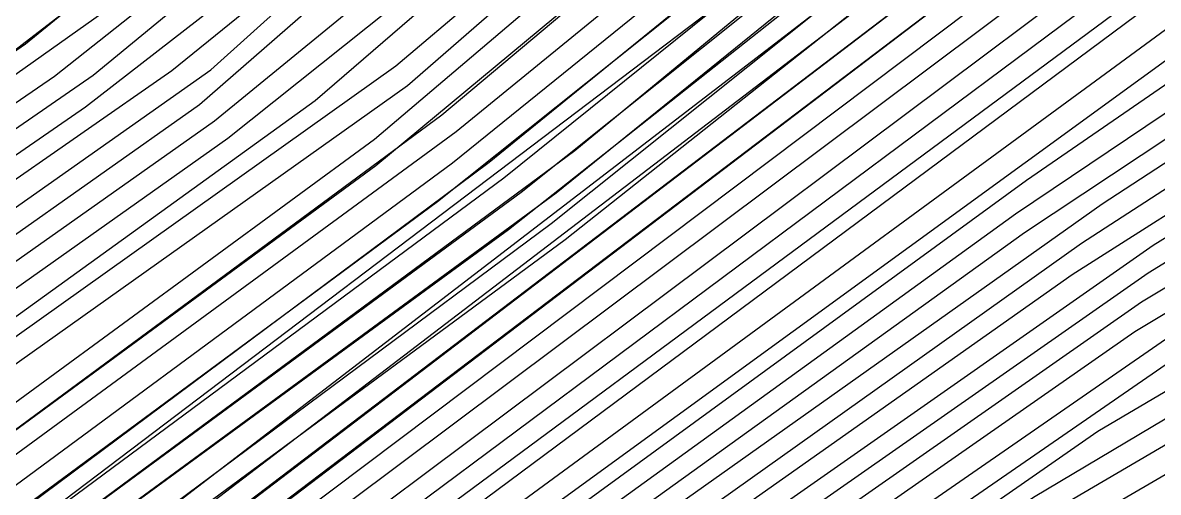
# Model space of a CAD drawing. Extents: x 104.513 to 104.5295, y 28.4567 to 28.4663.
# Drawn here: x 104.51773 to 104.518539, y 28.461952 to 28.462286 of the extents above; entities that cross this region are included whole.
import ezdxf

# ---------------------------------------------------------------- set-up
doc = ezdxf.new("R2010")
doc.units = 0
doc.header["$MEASUREMENT"] = 0
for name, color, linetype in [('Contour_Line_Intermediate', 7, 'Continuous'), ('Contour_Line_Major', 7, 'Continuous'), ('Contour_Line_Minor', 7, 'Continuous'), ('Iso-height_Area', 7, 'Continuous')]:
    doc.layers.add(name, color=color, linetype=linetype)

msp = doc.modelspace()

# ---------------------------------------------------------------- linework, layer by layer
at = {"layer": 'Contour_Line_Intermediate', "color": 0}
for points in [[(104.51603953, 28.46122758, 375), (104.51618443, 28.46133747, 375), (104.51625776, 28.46142673, 375), (104.51639133, 28.46168253, 375), (104.51646627, 28.4617782, 375), (104.51653954, 28.46180134, 375), (104.51661024, 28.46178265, 375), (104.51679134, 28.46158973, 375), (104.51689928, 28.46152735, 375), (104.51702733, 28.46153053, 375), (104.51719658, 28.46159044, 375), (104.51761717, 28.46180359, 375), (104.51811019, 28.462165, 375), (104.51845875, 28.46244693, 375), (104.5185353, 28.46253815, 375), (104.51863038, 28.46268394, 375), (104.51870029, 28.46275593, 375), (104.51898123, 28.46279167, 375), (104.51910882, 28.46282923, 375), (104.51918933, 28.46287952, 375), (104.51936007, 28.46302217, 375)], [(104.51607756, 28.46144025, 385), (104.51614873, 28.46151855, 385), (104.51620398, 28.46160587, 385), (104.51633056, 28.46192705, 385), (104.51640144, 28.46201384, 385), (104.51645216, 28.46203979, 385), (104.51658243, 28.46205084, 385), (104.51667464, 28.46201384, 385), (104.51673663, 28.461958, 385), (104.51686879, 28.46179378, 385), (104.51696378, 28.46173372, 385), (104.51704214, 28.46172877, 385), (104.5171281, 28.46174525, 385), (104.517403, 28.46185989, 385), (104.51753995, 28.46194351, 385), (104.51793865, 28.46223092, 385), (104.51824998, 28.46249955, 385), (104.51832416, 28.46259127, 385), (104.51836283, 28.46267077, 385), (104.51834878, 28.46284852, 385), (104.51835571, 28.46292467, 385), (104.51840426, 28.46300166, 385)], [(104.51612798, 28.4611003, 365), (104.51629665, 28.46122097, 365), (104.51646992, 28.46137891, 365), (104.51651851, 28.46140773, 365), (104.5165924, 28.46140893, 365), (104.51676489, 28.46133201, 365), (104.51687858, 28.46132084, 365), (104.51699892, 28.46134714, 365), (104.51728763, 28.46147645, 365), (104.51777891, 28.46173889, 365), (104.518813, 28.46250678, 365), (104.51894326, 28.46257743, 365), (104.5191907, 28.46267544, 365), (104.51951908, 28.46286888, 365), (104.51965192, 28.46291609, 365), (104.51994295, 28.46298499, 365)], [(104.51611699, 28.46176447, 395), (104.51619513, 28.46201043, 395), (104.51625603, 28.46208847, 395), (104.51637686, 28.46216873, 395), (104.51653952, 28.4622119, 395), (104.51662336, 28.46221322, 395), (104.51669613, 28.462198, 395), (104.5167935, 28.46214087, 395), (104.51696722, 28.46198432, 395), (104.51706758, 28.46194688, 395), (104.51720008, 28.46195925, 395), (104.5173309, 28.46201027, 395), (104.51748841, 28.46210259, 395), (104.51773219, 28.46227123, 395), (104.51786758, 28.46238166, 395), (104.51799025, 28.4625079, 395), (104.51811133, 28.46267217, 395), (104.51819651, 28.46296639, 395)], [(104.51298237, 28.45888657, 355), (104.51306571, 28.45891584, 355), (104.51315815, 28.45897673, 355), (104.51361314, 28.45935537, 355), (104.51387308, 28.45966446, 355), (104.51403743, 28.45993696, 355), (104.51414021, 28.46003515, 355), (104.51421881, 28.46005562, 355), (104.51430145, 28.46005194, 355), (104.51456239, 28.46000068, 355), (104.51471984, 28.46002962, 355), (104.51496735, 28.46018226, 355), (104.51529464, 28.46041304, 355), (104.5162114, 28.46094096, 355), (104.51645339, 28.46104797, 355), (104.5169577, 28.46116799, 355), (104.51749607, 28.46142697, 355), (104.51779866, 28.46159589, 355), (104.51853202, 28.46210818, 355), (104.5190234, 28.46241031, 355), (104.5197287, 28.46275324, 355), (104.51994625, 28.4628222, 355), (104.520178, 28.46286022, 355)]]:
    msp.add_polyline3d(points, dxfattribs=at)
at = {"layer": 'Contour_Line_Major', "color": 0}
for points in [[(104.51612963, 28.46138705, 380), (104.51622969, 28.46151435, 380), (104.51637945, 28.46184463, 380), (104.51645885, 28.46192977, 380), (104.51653241, 28.46194676, 380), (104.51662277, 28.46192553, 380), (104.5167085, 28.4618459, 380), (104.51683859, 28.46168451, 380), (104.51691294, 28.46163511, 380), (104.51703337, 28.46162566, 380), (104.5172041, 28.46167886, 380), (104.51756556, 28.46186198, 380), (104.51803901, 28.46220863, 380), (104.51831069, 28.46243047, 380), (104.51844983, 28.46258979, 380), (104.51847813, 28.46266736, 380), (104.51850469, 28.46284692, 380), (104.51855768, 28.46291323, 380), (104.51862402, 28.46292362, 380), (104.51886177, 28.46288582, 380), (104.51899057, 28.46289213, 380), (104.51911475, 28.46294134, 380), (104.51931659, 28.4631278, 380)], [(104.51610572, 28.4615796, 390), (104.51616065, 28.46167728, 390), (104.51628028, 28.46200862, 390), (104.51634448, 28.46207613, 390), (104.51640933, 28.46211184, 390), (104.5165438, 28.46213912, 390), (104.51662426, 28.46213234, 390), (104.51669222, 28.46210977, 390), (104.51678196, 28.46204071, 390), (104.51691808, 28.46189086, 390), (104.51699728, 28.4618447, 390), (104.51712312, 28.46184288, 390), (104.51728961, 28.46189725, 390), (104.51744733, 28.46198161, 390), (104.5178364, 28.46225212, 390), (104.51797464, 28.46236429, 390), (104.51817107, 28.46256137, 390), (104.51823203, 28.46266582, 390), (104.51825447, 28.46288837, 390), (104.5182756, 28.46297335, 390)], [(104.51554728, 28.46081016, 370), (104.51617287, 28.46122907, 370), (104.51630073, 28.46135036, 370), (104.51646928, 28.46160971, 370), (104.51653584, 28.46162846, 370), (104.51660784, 28.46161202, 370), (104.51675314, 28.46147948, 370), (104.51686351, 28.46142538, 370), (104.51699554, 28.46143218, 370), (104.5171729, 28.46149985, 370), (104.51753507, 28.46167709, 370), (104.51773473, 28.4617912, 370), (104.51847728, 28.46234999, 370), (104.51869044, 28.46255516, 370), (104.51878012, 28.46262518, 370), (104.5188617, 28.4626642, 370), (104.51915552, 28.46275463, 370), (104.51939397, 28.46291752, 370), (104.51948532, 28.46296456, 370)], [(104.51563119, 28.46068553, 360), (104.51629363, 28.46110026, 360), (104.51653593, 28.4611934, 360), (104.51682732, 28.46121722, 360), (104.51691876, 28.46123647, 360), (104.51736956, 28.46144074, 360), (104.51782003, 28.46168824, 360), (104.5184438, 28.46213676, 360), (104.51894177, 28.46246707, 360), (104.51960565, 28.46280014, 360), (104.5200167, 28.46292537, 360)], [(104.51298237, 28.45878536, 350), (104.51306527, 28.45881784, 350), (104.5131794, 28.45889152, 350), (104.51371575, 28.45933651, 350), (104.51393865, 28.45957186, 350), (104.51414965, 28.45986593, 350), (104.51422243, 28.4599032, 350), (104.51431607, 28.4599241, 350), (104.51456076, 28.45991305, 350), (104.51471921, 28.45994949, 350), (104.51489261, 28.4600492, 350), (104.51538501, 28.46037972, 350), (104.51629319, 28.46087452, 350), (104.51649354, 28.46095789, 350), (104.51695731, 28.46108858, 350), (104.51766038, 28.4614315, 350), (104.51786149, 28.46155416, 350), (104.51849608, 28.46199544, 350), (104.5191496, 28.46238024, 350), (104.51960378, 28.46260197, 350), (104.51984544, 28.46269789, 350), (104.51998437, 28.46272558, 350), (104.52004425, 28.46269901, 350)]]:
    msp.add_polyline3d(points, dxfattribs=at)
at = {"layer": 'Contour_Line_Minor', "color": 0}
for points in [[(104.51604488, 28.4612647, 377), (104.5161588, 28.46135397, 377), (104.51625376, 28.46147369, 377), (104.51637819, 28.46172754, 377), (104.51646627, 28.46185027, 377), (104.51653064, 28.46186354, 377), (104.51662014, 28.46184088, 377), (104.51679546, 28.46164412, 377), (104.51688608, 28.46157593, 377), (104.51700348, 28.46156376, 377), (104.51715592, 28.46160767, 377), (104.51741201, 28.46172483, 377), (104.51761675, 28.46183835, 377), (104.5183074, 28.46236102, 377), (104.51847046, 28.46251556, 377), (104.51862272, 28.46278451, 377), (104.51870114, 28.46281765, 377), (104.51895484, 28.46282567, 377), (104.51906101, 28.46285108, 377), (104.51919066, 28.46292352, 377), (104.51934191, 28.46306208, 377)], [(104.51604221, 28.46124614, 376), (104.51617162, 28.46134572, 376), (104.51627551, 28.46148339, 376), (104.51639023, 28.46171536, 376), (104.51646623, 28.46180287, 376), (104.51653289, 28.46184312, 376), (104.51659373, 28.46182221, 376), (104.51664685, 28.46178463, 376), (104.51679949, 28.46161075, 376), (104.5168764, 28.46155816, 376), (104.5169902, 28.46154284, 376), (104.51717775, 28.46159955, 376), (104.51761371, 28.461819, 376), (104.51812358, 28.4621952, 376), (104.51844858, 28.4624631, 376), (104.5185211, 28.46255184, 376), (104.51861501, 28.46271928, 376), (104.51868871, 28.46277805, 376), (104.5187751, 28.46279574, 376), (104.51894602, 28.46280512, 376), (104.51907454, 28.4628348, 376), (104.51918397, 28.46289769, 376), (104.51935923, 28.46304613, 376)], [(104.51611599, 28.46172276, 394), (104.51619533, 28.46197853, 394), (104.51622867, 28.46203935, 394), (104.51633742, 28.46213403, 394), (104.51645573, 28.46218273, 394), (104.51657246, 28.46219979, 394), (104.51670899, 28.46217672, 394), (104.51680695, 28.46210905, 394), (104.5169582, 28.46196599, 394), (104.51703866, 28.46192804, 394), (104.51715855, 28.46192931, 394), (104.51733807, 28.4619951, 394), (104.51754256, 28.46212013, 394), (104.51778838, 28.46229428, 394), (104.51800543, 28.46249607, 394), (104.5181341, 28.46267141, 394), (104.5181966, 28.4629214, 394), (104.51825278, 28.46304806, 394)], [(104.51612304, 28.46107748, 364), (104.51649094, 28.46134477, 364), (104.51657054, 28.46136556, 364), (104.51674899, 28.46130875, 364), (104.51682664, 28.46129875, 364), (104.51691526, 28.46130713, 364), (104.5170387, 28.46134572, 364), (104.51736958, 28.46150151, 364), (104.51770027, 28.46167518, 364), (104.51783066, 28.4617586, 364), (104.51885999, 28.46251299, 364), (104.51919155, 28.46265784, 364), (104.51952076, 28.46284889, 364), (104.52009828, 28.46302475, 364)], [(104.51562647, 28.46073629, 363), (104.51646351, 28.46128358, 363), (104.51654399, 28.4613159, 363), (104.51681398, 28.46127735, 363), (104.51695212, 28.4612983, 363), (104.51724788, 28.46142685, 363), (104.51765875, 28.46163722, 363), (104.51786854, 28.46176829, 363), (104.51885481, 28.46248518, 363), (104.51923917, 28.46266312, 363), (104.51952158, 28.46282745, 363), (104.52010063, 28.46300813, 363)], [(104.51604993, 28.46154003, 391), (104.51614576, 28.46167802, 391), (104.51626373, 28.46200733, 391), (104.51633487, 28.46208533, 391), (104.51641706, 28.46212765, 391), (104.51655014, 28.4621546, 391), (104.51662982, 28.46214801, 391), (104.51669991, 28.46212397, 391), (104.51677116, 28.46207479, 391), (104.51693295, 28.46190531, 391), (104.51702961, 28.46186284, 391), (104.51715309, 28.46187044, 391), (104.51728804, 28.46191455, 391), (104.51745097, 28.46200269, 391), (104.51777489, 28.46222623, 391), (104.51791639, 28.46233626, 391), (104.51808566, 28.46249851, 391), (104.51816121, 28.4625866, 391), (104.5182114, 28.46266931, 391), (104.51823683, 28.46287841, 391), (104.51827308, 28.46300371, 391)], [(104.51612975, 28.46171417, 393), (104.51619582, 28.46193313, 393), (104.51625889, 28.46205478, 393), (104.5162998, 28.46209905, 393), (104.51646204, 28.46217095, 393), (104.51660742, 28.46218463, 393), (104.51669083, 28.46216539, 393), (104.51679577, 28.46209829, 393), (104.51694396, 28.46194973, 393), (104.51701631, 28.46191242, 393), (104.51712997, 28.46190577, 393), (104.51728368, 28.46195092, 393), (104.51745764, 28.46204561, 393), (104.5177529, 28.46224813, 393), (104.51789283, 28.46235888, 393), (104.51801884, 28.46248273, 393), (104.51810818, 28.46258706, 393), (104.51815661, 28.46267046, 393), (104.51818793, 28.46276866, 393), (104.51821045, 28.46290919, 393), (104.51824489, 28.4630044, 393)], [(104.51613087, 28.46167877, 392), (104.51620926, 28.46192833, 392), (104.51624834, 28.46200901, 392), (104.51632526, 28.46209454, 392), (104.51642478, 28.46214345, 392), (104.51655649, 28.46217007, 392), (104.51667569, 28.46215257, 392), (104.51678391, 28.46208694, 392), (104.51694783, 28.46191975, 392), (104.51703756, 28.46188463, 392), (104.51712056, 28.46188412, 392), (104.51728626, 28.46193215, 392), (104.51745559, 28.46202489, 392), (104.51778035, 28.46224876, 392), (104.5179472, 28.46238608, 392), (104.5180698, 28.46251014, 392), (104.51818928, 28.46267315, 392), (104.51822795, 28.46291606, 392), (104.51825899, 28.46300406, 392)], [(104.51610034, 28.46142086, 383), (104.51622246, 28.46158388, 383), (104.51636799, 28.46192725, 383), (104.51645856, 28.46200712, 383), (104.51655647, 28.4620166, 383), (104.51663725, 28.46198999, 383), (104.51671123, 28.46193143, 383), (104.51685869, 28.46174702, 383), (104.51690861, 28.46170923, 383), (104.51697694, 28.46168504, 383), (104.51706039, 28.46168979, 383), (104.51715962, 28.46171741, 383), (104.51745307, 28.46185009, 383), (104.51800428, 28.4622414, 383), (104.51831515, 28.46251189, 383), (104.51839398, 28.46262898, 383), (104.51841042, 28.46271645, 383), (104.51840429, 28.46288077, 383), (104.51841529, 28.46292625, 383), (104.51847356, 28.46299937, 383)], [(104.51612829, 28.46113986, 367), (104.51628618, 28.46125834, 367), (104.51646611, 28.46146798, 367), (104.51653312, 28.46151492, 367), (104.51659897, 28.46149476, 367), (104.51674981, 28.46139342, 367), (104.51686204, 28.46136192, 367), (104.51699139, 28.46137988, 367), (104.51724982, 28.46148875, 367), (104.51761768, 28.46167503, 367), (104.51778853, 28.46177722, 367), (104.51852211, 28.46232346, 367), (104.51883037, 28.4625718, 367), (104.51919027, 28.46271523, 367), (104.51952224, 28.46291616, 367), (104.51989613, 28.46300298, 367)], [(104.51613258, 28.46121794, 371), (104.5162669, 28.46133705, 371), (104.51643935, 28.46160606, 371), (104.51653305, 28.46167757, 371), (104.51662028, 28.46163829, 371), (104.51676982, 28.46149481, 371), (104.5168643, 28.46144903, 371), (104.51698215, 28.4614483, 371), (104.5171641, 28.46151208, 371), (104.51753558, 28.4616929, 371), (104.51775183, 28.4618204, 371), (104.51847829, 28.46237134, 371), (104.51870369, 28.46260335, 371), (104.5187722, 28.46265305, 371), (104.51885179, 28.46268508, 371), (104.51910874, 28.46275133, 371), (104.51919018, 28.46279472, 371), (104.51938931, 28.46293906, 371), (104.51952175, 28.46300206, 371)], [(104.51613679, 28.46112653, 366), (104.51632606, 28.46127158, 366), (104.51648127, 28.46143452, 366), (104.51653139, 28.46145638, 366), (104.51660879, 28.4614482, 366), (104.51677039, 28.46135671, 366), (104.5168877, 28.46134137, 366), (104.51698583, 28.46135896, 366), (104.51724463, 28.46147097, 366), (104.51778216, 28.46175611, 366), (104.51852401, 28.46230517, 366), (104.51881137, 28.46253248, 366), (104.51893971, 28.46259811, 366), (104.51919102, 28.46269582, 366), (104.51952564, 28.46289377, 366), (104.51963254, 28.46293009, 366), (104.51993766, 28.46299887, 366)], [(104.51612891, 28.46147186, 384), (104.51621905, 28.4616052, 384), (104.51634928, 28.46192715, 384), (104.51641611, 28.46200234, 384), (104.51645536, 28.46202345, 384), (104.51657246, 28.46203306, 384), (104.51665501, 28.46200351, 384), (104.51672393, 28.46194471, 384), (104.51687191, 28.46176072, 384), (104.51691837, 28.46172911, 384), (104.51698956, 28.46170664, 384), (104.51707577, 28.46171327, 384), (104.51720593, 28.46175184, 384), (104.51745637, 28.46187156, 384), (104.51799594, 28.46225541, 384), (104.51822306, 28.46244744, 384), (104.5183246, 28.46255129, 384), (104.5183816, 28.46266387, 384), (104.51837874, 28.46290986, 384), (104.51841955, 28.46299055, 384)], [(104.51584775, 28.46100162, 369), (104.51615774, 28.46119874, 369), (104.51628964, 28.46131394, 369), (104.51646184, 28.46155158, 369), (104.51651957, 28.4615962, 369), (104.51654929, 28.46160141, 369), (104.51657717, 28.46158981, 369), (104.5167668, 28.46144066, 369), (104.51684195, 28.46140911, 369), (104.51696461, 28.46140817, 369), (104.51716363, 28.46148014, 369), (104.51753467, 28.4616618, 369), (104.517735, 28.46177476, 369), (104.5184901, 28.46233967, 369), (104.51877764, 28.46259658, 369), (104.51919062, 28.4627519, 369), (104.51947112, 28.46293753, 369), (104.51961293, 28.46298159, 369)], [(104.51609822, 28.46124737, 374), (104.51619389, 28.46132489, 374), (104.51627567, 28.46142562, 374), (104.51641617, 28.46168286, 374), (104.51649145, 28.46175701, 374), (104.51655904, 28.46177092, 374), (104.51660959, 28.46175044, 374), (104.51677531, 28.46157649, 374), (104.51689283, 28.46150587, 374), (104.51701167, 28.4615076, 374), (104.51720139, 28.46157668, 374), (104.51753439, 28.46173932, 374), (104.51773104, 28.4618608, 374), (104.51843342, 28.46240006, 374), (104.51854331, 28.46251247, 374), (104.518658, 28.46266834, 374), (104.51874763, 28.46273169, 374), (104.51901799, 28.46278013, 374), (104.51911029, 28.4628117, 374), (104.51920188, 28.46286591, 374), (104.51934679, 28.46298653, 374)], [(104.51607123, 28.46145289, 386), (104.51615005, 28.46154212, 386), (104.51620763, 28.4616443, 386), (104.51632892, 28.46196348, 386), (104.516382, 28.46202455, 386), (104.5164191, 28.46204528, 386), (104.51655051, 28.46207404, 386), (104.51666184, 28.46204272, 386), (104.51672744, 28.46199527, 386), (104.51688066, 28.46181122, 386), (104.51697496, 28.4617527, 386), (104.51712151, 28.46176216, 386), (104.51728898, 28.46182242, 386), (104.51749311, 28.46193287, 386), (104.51787635, 28.46220401, 386), (104.51805888, 28.46234965, 386), (104.5182336, 28.46251071, 386), (104.51830159, 28.46259273, 386), (104.51833586, 28.46267721, 386), (104.51833068, 28.46288612, 386), (104.51835163, 28.46297437, 386)], [(104.5161142, 28.4614111, 382), (104.51616787, 28.46147144, 382), (104.51623524, 28.46158077, 382), (104.51637398, 28.46190109, 382), (104.51645816, 28.46197347, 382), (104.51655143, 28.46199459, 382), (104.51662337, 28.46197185, 382), (104.51669705, 28.46191724, 382), (104.51686901, 28.46171083, 382), (104.51691517, 28.46167981, 382), (104.5169701, 28.46166353, 382), (104.51704763, 28.46166722, 382), (104.51715304, 28.46169581, 382), (104.51745157, 28.46183125, 382), (104.51762301, 28.4619413, 382), (104.51798076, 28.46220319, 382), (104.51833094, 28.46250054, 382), (104.51839894, 28.46259185, 382), (104.51843258, 28.4626842, 382), (104.51842705, 28.46284771, 382), (104.51844083, 28.46292041, 382), (104.51850045, 28.46297213, 382)], [(104.5161225, 28.46122897, 372), (104.51621333, 28.46130385, 372), (104.51628845, 28.46139028, 372), (104.51646732, 28.46168438, 372), (104.51653119, 28.46170052, 372), (104.51660404, 28.46168769, 372), (104.51678649, 28.46151015, 372), (104.51687133, 28.46146955, 372), (104.51699626, 28.46146966, 372), (104.51715503, 28.4615242, 372), (104.51758064, 28.46173213, 372), (104.51775145, 28.46183917, 372), (104.51845362, 28.46237323, 372), (104.5185386, 28.46245129, 372), (104.51869576, 28.46263039, 372), (104.51877381, 28.46268489, 372), (104.51910554, 28.46277018, 372), (104.51918743, 28.46281282, 372), (104.51940593, 28.46297525, 372)], [(104.51612223, 28.46124653, 373), (104.51624234, 28.46135644, 373), (104.51629798, 28.46143111, 373), (104.51640056, 28.46162836, 373), (104.51646761, 28.4617064, 373), (104.51651169, 28.46173115, 373), (104.51654772, 28.46173719, 373), (104.51661554, 28.46171215, 373), (104.51678266, 28.46154221, 373), (104.51688155, 28.46148805, 373), (104.5170049, 28.46148898, 373), (104.51715868, 28.46154226, 373), (104.51753389, 28.46172331, 373), (104.51773899, 28.4618486, 373), (104.51844322, 28.4623864, 373), (104.51852854, 28.46246788, 373), (104.51870106, 28.4626792, 373), (104.51877273, 28.46271055, 373), (104.51902104, 28.46276083, 373), (104.51910673, 28.46279154, 373), (104.51918987, 28.46283357, 373), (104.51935513, 28.46296576, 373)], [(104.51558291, 28.46079708, 368), (104.51616498, 28.46118542, 368), (104.51629973, 28.46129931, 368), (104.5164685, 28.46152522, 368), (104.51653624, 28.46154784, 368), (104.51660914, 28.46153225, 368), (104.51676702, 28.46141213, 368), (104.51686982, 28.46138251, 368), (104.51700046, 28.46139938, 368), (104.5172058, 28.46148361, 368), (104.51761873, 28.46169095, 368), (104.51779013, 28.46179591, 368), (104.51850136, 28.46232763, 368), (104.51881079, 28.46258617, 368), (104.51919045, 28.46273357, 368), (104.51947639, 28.46291698, 368), (104.51960279, 28.46295984, 368)], [(104.51563457, 28.46072354, 362), (104.51641878, 28.46121864, 362), (104.51650403, 28.46125899, 362), (104.51656873, 28.46127371, 362), (104.51676761, 28.46125614, 362), (104.51690893, 28.46126823, 362), (104.51704121, 28.46131561, 362), (104.51732006, 28.46144672, 362), (104.5176257, 28.46160405, 362), (104.51782599, 28.46172296, 362), (104.51844526, 28.46217417, 362), (104.51890774, 28.46249269, 362), (104.51923475, 28.46264252, 362), (104.51960334, 28.46284181, 362), (104.52001839, 28.4629607, 362)], [(104.51603456, 28.4614857, 389), (104.51614199, 28.4616067, 389), (104.51621161, 28.46176117, 389), (104.51629009, 28.46200411, 389), (104.51636773, 28.46207277, 389), (104.51645112, 28.46211033, 389), (104.51657644, 28.46212302, 389), (104.51669953, 28.46208667, 389), (104.51678926, 28.46200923, 389), (104.51690435, 28.46187491, 389), (104.51697133, 28.46182836, 389), (104.51704342, 28.46181616, 389), (104.51713165, 28.46182552, 389), (104.51732976, 28.46189718, 389), (104.51750191, 28.46199756, 389), (104.51786413, 28.46225273, 389), (104.51815122, 28.46251074, 389), (104.51822336, 28.46259603, 389), (104.51826505, 28.46268331, 389), (104.51827035, 28.46289292, 389), (104.51829067, 28.46296171, 389)], [(104.51612087, 28.46139945, 381), (104.51623031, 28.46154163, 381), (104.5163859, 28.46188602, 381), (104.5164585, 28.46195162, 381), (104.51654192, 28.46197068, 381), (104.51663816, 28.46193955, 381), (104.51670301, 28.46188117, 381), (104.51685557, 28.46169488, 381), (104.51692301, 28.4616545, 381), (104.51704299, 28.46164707, 381), (104.51724245, 28.46171304, 381), (104.51745057, 28.46181316, 381), (104.51761433, 28.46191489, 381), (104.51802875, 28.46222064, 381), (104.51834422, 28.4624852, 381), (104.51844081, 28.46262693, 381), (104.518461, 28.46270213, 381), (104.51846678, 28.46286401, 381), (104.51848802, 28.46290831, 381), (104.5185251, 28.46293806, 381), (104.51860639, 28.46295296, 381), (104.51887004, 28.4629067, 381), (104.5189973, 28.46291183, 381), (104.51910563, 28.46296128, 381)], [(104.51612873, 28.46153907, 387), (104.51619752, 28.46165392, 387), (104.51630756, 28.46196131, 387), (104.51638168, 28.46203975, 387), (104.5164295, 28.46206882, 387), (104.5165535, 28.46209447, 387), (104.51667018, 28.46205962, 387), (104.51674282, 28.46200511, 387), (104.51689013, 28.46183029, 387), (104.51698253, 28.46177658, 387), (104.51711105, 28.46178074, 387), (104.51728735, 28.46183948, 387), (104.5174824, 28.46194503, 387), (104.51786679, 28.46221637, 387), (104.51808007, 28.46239066, 387), (104.51825696, 28.4625639, 387), (104.51830778, 28.46266349, 387), (104.51830887, 28.46287244, 387), (104.51832871, 28.46296175, 387)], [(104.51611991, 28.46155109, 388), (104.51617693, 28.4616449, 388), (104.51629795, 28.46197574, 388), (104.51632908, 28.46201526, 388), (104.51641839, 28.46208218, 388), (104.5165311, 28.46210817, 388), (104.51665634, 28.46208825, 388), (104.51675794, 28.46201527, 388), (104.5169092, 28.4618419, 388), (104.51699453, 28.46179825, 388), (104.51712135, 28.46180313, 388), (104.51728526, 28.46185743, 388), (104.5174963, 28.46197395, 388), (104.51785623, 28.46222799, 388), (104.51816765, 28.46249939, 388), (104.5182439, 28.46258727, 388), (104.51828851, 28.46266862, 388), (104.51828707, 28.46285875, 388), (104.5183058, 28.46294914, 388)], [(104.51563452, 28.46070556, 361), (104.51633946, 28.46114743, 361), (104.51654356, 28.46123021, 361), (104.51679385, 28.46123427, 361), (104.51692686, 28.46125507, 361), (104.51736954, 28.46145601, 361), (104.5178123, 28.46169812, 361), (104.51843739, 28.46215023, 361), (104.51894069, 28.46248871, 361), (104.51922814, 28.46262098, 361), (104.51960675, 28.46282214, 361), (104.52001064, 28.46294104, 361)], [(104.51562922, 28.46066706, 359), (104.51629304, 28.46107539, 359), (104.51651104, 28.46115817, 359), (104.51691067, 28.46121787, 359), (104.51736965, 28.46142552, 359), (104.51777788, 28.46164598, 359), (104.51849923, 28.46215734, 359), (104.51894408, 28.46244748, 359), (104.51960213, 28.46277856, 359), (104.5197688, 28.46284012, 359), (104.52009805, 28.46293294, 359)], [(104.51567586, 28.46067699, 358), (104.5162939, 28.46105213, 358), (104.51641232, 28.4611036, 358), (104.51654071, 28.46114008, 358), (104.51690316, 28.46119775, 358), (104.51741125, 28.46143098, 358), (104.51783317, 28.46166615, 358), (104.51848439, 28.46212933, 358), (104.51894252, 28.46242591, 358), (104.51960404, 28.46275967, 358), (104.51977513, 28.46282399, 358), (104.52010411, 28.46291451, 358)], [(104.51568045, 28.46066173, 357), (104.51629363, 28.46102995, 357), (104.51653268, 28.46111404, 357), (104.51691359, 28.46118405, 357), (104.51745242, 28.46143616, 357), (104.51779343, 28.46162451, 357), (104.51847784, 28.46210702, 357), (104.51898025, 28.46242612, 357), (104.51964294, 28.46275652, 357), (104.51985557, 28.4628312, 357), (104.52018407, 28.46292155, 357)], [(104.51566946, 28.46063741, 356), (104.5162583, 28.46098882, 356), (104.51646598, 28.46107368, 356), (104.51695586, 28.46118221, 356), (104.5174524, 28.46142057, 356), (104.51779218, 28.46160761, 356), (104.51853542, 28.46212788, 356), (104.51902531, 28.4624314, 356), (104.51968706, 28.46275595, 356), (104.51993554, 28.46283749, 356), (104.52018725, 28.46289582, 356)], [(104.51613839, 28.46137464, 379), (104.51624492, 28.46151501, 379), (104.51638315, 28.46180827, 379), (104.51646003, 28.46189298, 379), (104.51650341, 28.46191707, 379), (104.51654951, 28.46192726, 379), (104.51662479, 28.46189274, 379), (104.51669382, 28.46183071, 379), (104.51684492, 28.46165201, 379), (104.5169482, 28.4615981, 379), (104.51706484, 28.46161353, 379), (104.51720607, 28.46166277, 379), (104.5174534, 28.46177938, 379), (104.51762227, 28.4618812, 379), (104.51803646, 28.46218651, 379), (104.51832666, 28.46242118, 379), (104.51841021, 28.46250314, 379), (104.51847188, 28.46259053, 379), (104.51850617, 28.46268065, 379), (104.51853394, 28.46281709, 379), (104.51860315, 28.46287165, 379)], [(104.51298237, 28.45886645, 354), (104.51306504, 28.45889749, 354), (104.51314757, 28.45894718, 354), (104.51363494, 28.45935014, 354), (104.5138906, 28.45965262, 354), (104.5140514, 28.45991178, 354), (104.51413428, 28.4599934, 354), (104.51417557, 28.46001572, 354), (104.51428745, 28.46003005, 354), (104.51455535, 28.45998295, 354), (104.51472175, 28.4600146, 354), (104.51488789, 28.46011301, 354), (104.5153456, 28.46042659, 354), (104.51629314, 28.46096122, 354), (104.51649163, 28.46103816, 354), (104.5168181, 28.4611096, 354), (104.51695955, 28.46115378, 354), (104.51766433, 28.46150039, 354), (104.51784021, 28.46160732, 354), (104.51852727, 28.46208747, 354), (104.51910774, 28.46243603, 354), (104.51960416, 28.46268026, 354), (104.51989032, 28.4627894, 354), (104.52002808, 28.46281831, 354)], [(104.5153496, 28.46041169, 353), (104.51629339, 28.46093968, 353), (104.51649564, 28.46101903, 353), (104.51683662, 28.46109731, 353), (104.51695397, 28.46113601, 353), (104.51766383, 28.46148367, 353), (104.51785127, 28.46159829, 353), (104.51852246, 28.46206629, 353), (104.51910754, 28.46241703, 353), (104.51960525, 28.46266133, 353), (104.51988349, 28.46277042, 353), (104.52006166, 28.46279765, 353)], [(104.51605047, 28.46128738, 378), (104.51615398, 28.46136783, 378), (104.51623201, 28.461464, 378), (104.51639397, 28.46179219, 378), (104.51646251, 28.46186732, 378), (104.51654346, 28.46189266, 378), (104.51661359, 28.4618719, 378), (104.51667883, 28.46181533, 378), (104.51680607, 28.46166207, 378), (104.51690431, 28.46159104, 378), (104.51696754, 28.46158051, 378), (104.51703809, 28.46158685, 378), (104.51720803, 28.46164669, 378), (104.51745234, 28.46176123, 378), (104.51762313, 28.46186184, 378), (104.51802561, 28.46215883, 378), (104.51834262, 28.46241189, 378), (104.51842543, 28.46249117, 378), (104.51849267, 28.46258788, 378), (104.51858018, 28.46279787, 378)], [(104.51298237, 28.45882591, 352), (104.51306518, 28.45885349, 352), (104.51319485, 28.45894392, 352), (104.5136907, 28.4593588, 352), (104.51388781, 28.45957776, 352), (104.51408528, 28.45987035, 352), (104.51416354, 28.45994261, 352), (104.51421476, 28.45996544, 352), (104.51430321, 28.45997534, 352), (104.51457628, 28.45994882, 352), (104.51472443, 28.45998604, 352), (104.51483249, 28.46004273, 352), (104.51533806, 28.46038719, 352), (104.51629368, 28.46091781, 352), (104.51651136, 28.46100315, 352), (104.51695187, 28.46111871, 352), (104.51761869, 28.46144224, 352), (104.51785722, 28.46158561, 352), (104.51857515, 28.46208217, 352), (104.5191501, 28.46241893, 352), (104.51965173, 28.462663, 352), (104.51989209, 28.46275513, 352), (104.51996556, 28.4627726, 352), (104.52004809, 28.46277435, 352)], [(104.51298237, 28.45880563, 351), (104.51306522, 28.45883566, 351), (104.51320268, 28.45892918, 351), (104.51370531, 28.45934914, 351), (104.51393858, 28.45960677, 351), (104.51410791, 28.45985291, 351), (104.51419072, 28.45992612, 351), (104.51429355, 28.45995039, 351), (104.51448676, 28.45993128, 351), (104.51461123, 28.45993472, 351), (104.5147602, 28.45998627, 351), (104.51533485, 28.46036735, 351), (104.51629399, 28.4608958, 351), (104.51650296, 28.4609801, 351), (104.51695512, 28.46110325, 351), (104.51761767, 28.46142501, 351), (104.51785447, 28.46156677, 351), (104.51857765, 28.46206576, 351), (104.51915709, 28.46240327, 351), (104.51964956, 28.46264235, 351), (104.51990663, 28.46273949, 351), (104.52002658, 28.46275652, 351)], [(104.5153836, 28.46036218, 349), (104.51629343, 28.46085386, 349), (104.51649332, 28.46093871, 349), (104.51695927, 28.46107408, 349), (104.51766512, 28.46141696, 349), (104.51787431, 28.46154525, 349), (104.51845016, 28.4619485, 349), (104.51910784, 28.46233974, 349), (104.51960474, 28.46258178, 349), (104.51981703, 28.46266724, 349), (104.51996611, 28.46269415, 349), (104.52000282, 28.46268859, 349), (104.52002481, 28.46265782, 349), (104.51993043, 28.46237549, 349), (104.51982342, 28.46225208, 349), (104.51951413, 28.46206086, 349), (104.51911544, 28.46178564, 349), (104.51878577, 28.46154352, 349), (104.51844633, 28.46126756, 349), (104.51789878, 28.46087754, 349), (104.5175342, 28.46066164, 349), (104.51707992, 28.4604401, 349), (104.516335, 28.46014336, 349), (104.51612922, 28.46004314, 349)], [(104.51695605, 28.46105708, 348), (104.51769967, 28.46141801, 348), (104.51786918, 28.46152314, 348), (104.51844598, 28.46192829, 348), (104.51914704, 28.46233908, 348), (104.51965016, 28.46258051, 348), (104.51981981, 28.4626427, 348), (104.51991251, 28.46266069, 348), (104.51994011, 28.46265299, 348), (104.51996447, 28.46262722, 348), (104.5199661, 28.46258779, 348), (104.51991428, 28.46239308, 348), (104.51980739, 28.46226472, 348), (104.51944526, 28.46203553, 348), (104.51911063, 28.46180125, 348), (104.51881091, 28.46158237, 348), (104.51845479, 28.46129601, 348), (104.51816063, 28.46109473, 348)], [(104.51537848, 28.46032285, 347), (104.51629332, 28.46081191, 347), (104.51654709, 28.46091846, 347), (104.51695114, 28.46103831, 347), (104.51769819, 28.46139912, 347), (104.51786322, 28.46149997, 347), (104.51840304, 28.46188238, 347), (104.51919061, 28.46234122, 347), (104.51976613, 28.46260157, 347), (104.51988545, 28.46261334, 347), (104.51992429, 28.46256575, 347), (104.51991554, 28.46247872, 347), (104.51988239, 28.46238122, 347), (104.51979625, 28.46228044, 347), (104.51919529, 28.46188203, 347), (104.51882333, 28.46161108, 347), (104.51844341, 28.4613089, 347), (104.51781862, 28.46086331, 347), (104.51749955, 28.46067518, 347), (104.51700231, 28.4604324, 347), (104.51634335, 28.46017231, 347), (104.51612516, 28.46006964, 347)]]:
    msp.add_polyline3d(points, dxfattribs=at)
at = {"layer": 'Iso-height_Area', "color": 0}
for points in [[(104.51612963, 28.46138705, 380), (104.51622969, 28.46151435, 380), (104.51637945, 28.46184463, 380), (104.51645885, 28.46192977, 380), (104.51653241, 28.46194676, 380), (104.51662277, 28.46192553, 380), (104.5167085, 28.4618459, 380), (104.51683859, 28.46168451, 380), (104.51691294, 28.46163511, 380), (104.51703337, 28.46162566, 380), (104.5172041, 28.46167886, 380), (104.51756556, 28.46186198, 380), (104.51803901, 28.46220863, 380), (104.51831069, 28.46243047, 380), (104.51844983, 28.46258979, 380), (104.51847813, 28.46266736, 380), (104.51850469, 28.46284692, 380), (104.51855768, 28.46291323, 380), (104.51862402, 28.46292362, 380), (104.51886177, 28.46288582, 380), (104.51899057, 28.46289213, 380), (104.51911475, 28.46294134, 380), (104.51931659, 28.4631278, 380)], [(104.51605047, 28.46128738, 378), (104.51615398, 28.46136783, 378), (104.51623201, 28.461464, 378), (104.51639397, 28.46179219, 378), (104.51646251, 28.46186732, 378), (104.51650449, 28.46188754, 378), (104.51658147, 28.46188463, 378), (104.51663675, 28.46185647, 378), (104.51678982, 28.46167866, 378), (104.51688906, 28.46159623, 378), (104.51688906, 28.46159623, 378), (104.51696592, 28.4615775, 378), (104.51712014, 28.46161177, 378), (104.51745234, 28.46176123, 378), (104.51766013, 28.46188759, 378), (104.51806244, 28.46218702, 378), (104.51837856, 28.46244382, 378), (104.51849267, 28.46258788, 378), (104.51860832, 28.4628421, 378), (104.51868284, 28.46285199, 378), (104.51892756, 28.46284342, 378), (104.51901539, 28.46285703, 378), (104.51915327, 28.4629222, 378), (104.51932141, 28.46307478, 378)], [(104.51613256, 28.46176024, 394), (104.51620945, 28.46201019, 394), (104.51626211, 28.46207758, 394), (104.51633742, 28.46213403, 394), (104.51645573, 28.46218273, 394), (104.51653311, 28.46219701, 394), (104.51668804, 28.46218453, 394), (104.51678367, 28.46212819, 394), (104.5169582, 28.46196599, 394), (104.51706131, 28.4619245, 394), (104.51719653, 28.46193848, 394), (104.51733807, 28.4619951, 394), (104.51754256, 28.46212013, 394), (104.51778838, 28.46229428, 394), (104.51800543, 28.46249607, 394), (104.5181341, 28.46267141, 394), (104.5181966, 28.4629214, 394), (104.51825278, 28.46304806, 394)], [(104.51603953, 28.46122758, 375), (104.51618443, 28.46133747, 375), (104.51625776, 28.46142673, 375), (104.51639133, 28.46168253, 375), (104.51646627, 28.4617782, 375), (104.51653954, 28.46180134, 375), (104.51661024, 28.46178265, 375), (104.51678449, 28.46159623, 375), (104.51678449, 28.46159623, 375), (104.51689928, 28.46152735, 375), (104.51702733, 28.46153053, 375), (104.51721549, 28.46159873, 375), (104.51761717, 28.46180359, 375), (104.51807628, 28.46213901, 375), (104.5184227, 28.46241306, 375), (104.51850313, 28.46249479, 375), (104.51863038, 28.46268394, 375), (104.51870029, 28.46275593, 375), (104.51896495, 28.46278769, 375), (104.51910882, 28.46282923, 375), (104.51918933, 28.46287952, 375), (104.51936007, 28.46302217, 375)], [(104.51612304, 28.46107748, 364), (104.51649094, 28.46134477, 364), (104.51657054, 28.46136556, 364), (104.51674899, 28.46130875, 364), (104.51682664, 28.46129875, 364), (104.51691526, 28.46130713, 364), (104.5170387, 28.46134572, 364), (104.51736958, 28.46150151, 364), (104.51770027, 28.46167518, 364), (104.51783066, 28.4617586, 364), (104.51885999, 28.46251299, 364), (104.51919155, 28.46265784, 364), (104.51952076, 28.46284889, 364), (104.52009828, 28.46302475, 364)], [(104.51562647, 28.46073629, 363), (104.51646351, 28.46128358, 363), (104.51654399, 28.4613159, 363), (104.51681398, 28.46127735, 363), (104.51695212, 28.4612983, 363), (104.51724788, 28.46142685, 363), (104.51765875, 28.46163722, 363), (104.51786854, 28.46176829, 363), (104.51885481, 28.46248518, 363), (104.51923917, 28.46266312, 363), (104.51952158, 28.46282745, 363), (104.52010063, 28.46300813, 363)], [(104.51604993, 28.46154003, 391), (104.51614576, 28.46167802, 391), (104.51626373, 28.46200733, 391), (104.51633487, 28.46208533, 391), (104.51641706, 28.46212765, 391), (104.51655014, 28.4621546, 391), (104.51662982, 28.46214801, 391), (104.51669991, 28.46212397, 391), (104.51677116, 28.46207479, 391), (104.51693295, 28.46190531, 391), (104.51702961, 28.46186284, 391), (104.51715309, 28.46187044, 391), (104.51728804, 28.46191455, 391), (104.51745097, 28.46200269, 391), (104.51777489, 28.46222623, 391), (104.51791639, 28.46233626, 391), (104.51808566, 28.46249851, 391), (104.51816121, 28.4625866, 391), (104.5182114, 28.46266931, 391), (104.51823683, 28.46287841, 391), (104.51827308, 28.46300371, 391)], [(104.51612975, 28.46171417, 393), (104.51619582, 28.46193313, 393), (104.51625828, 28.46205431, 393), (104.51630188, 28.46210175, 393), (104.51646204, 28.46217095, 393), (104.51660742, 28.46218463, 393), (104.51669083, 28.46216539, 393), (104.51679577, 28.46209829, 393), (104.51694396, 28.46194973, 393), (104.51701631, 28.46191242, 393), (104.51712997, 28.46190577, 393), (104.51728368, 28.46195092, 393), (104.51745764, 28.46204561, 393), (104.5177529, 28.46224813, 393), (104.51789283, 28.46235888, 393), (104.51801884, 28.46248273, 393), (104.51810818, 28.46258706, 393), (104.51815661, 28.46267046, 393), (104.51818793, 28.46276866, 393), (104.51821045, 28.46290919, 393), (104.51824489, 28.4630044, 393)], [(104.51613087, 28.46167877, 392), (104.51620926, 28.46192833, 392), (104.51624834, 28.46200901, 392), (104.51632526, 28.46209454, 392), (104.51642478, 28.46214345, 392), (104.51655649, 28.46217007, 392), (104.51667569, 28.46215257, 392), (104.51678391, 28.46208694, 392), (104.51694153, 28.46192337, 392), (104.51703756, 28.46188463, 392), (104.51712056, 28.46188412, 392), (104.51728626, 28.46193215, 392), (104.51745559, 28.46202489, 392), (104.51778035, 28.46224876, 392), (104.5179472, 28.46238608, 392), (104.5180698, 28.46251014, 392), (104.51818928, 28.46267315, 392), (104.51822795, 28.46291606, 392), (104.51825899, 28.46300406, 392)], [(104.51607756, 28.46144025, 385), (104.51614873, 28.46151855, 385), (104.51620398, 28.46160587, 385), (104.51633056, 28.46192705, 385), (104.51640144, 28.46201384, 385), (104.51645216, 28.46203979, 385), (104.51658243, 28.46205084, 385), (104.51667464, 28.46201384, 385), (104.51673663, 28.461958, 385), (104.51686879, 28.46179378, 385), (104.51696378, 28.46173372, 385), (104.51704214, 28.46172877, 385), (104.5171281, 28.46174525, 385), (104.517403, 28.46185989, 385), (104.51753995, 28.46194351, 385), (104.51793865, 28.46223092, 385), (104.51824998, 28.46249955, 385), (104.51832416, 28.46259127, 385), (104.51836283, 28.46267077, 385), (104.51834878, 28.46284852, 385), (104.51835571, 28.46292467, 385), (104.51840426, 28.46300166, 385)], [(104.51610034, 28.46142086, 383), (104.51622246, 28.46158388, 383), (104.51636799, 28.46192725, 383), (104.51645856, 28.46200712, 383), (104.51655647, 28.4620166, 383), (104.51663725, 28.46198999, 383), (104.51671123, 28.46193143, 383), (104.51685869, 28.46174702, 383), (104.51690861, 28.46170923, 383), (104.51697694, 28.46168504, 383), (104.51706039, 28.46168979, 383), (104.51715962, 28.46171741, 383), (104.51745307, 28.46185009, 383), (104.51800428, 28.4622414, 383), (104.51831515, 28.46251189, 383), (104.51839398, 28.46262898, 383), (104.51841042, 28.46271645, 383), (104.51840429, 28.46288077, 383), (104.51841529, 28.46292625, 383), (104.51847356, 28.46299937, 383)], [(104.51612829, 28.46113986, 367), (104.51628618, 28.46125834, 367), (104.51646611, 28.46146798, 367), (104.51653312, 28.46151492, 367), (104.51659897, 28.46149476, 367), (104.51674981, 28.46139342, 367), (104.51686204, 28.46136192, 367), (104.51699139, 28.46137988, 367), (104.51724982, 28.46148875, 367), (104.51761768, 28.46167503, 367), (104.51778853, 28.46177722, 367), (104.51852211, 28.46232346, 367), (104.51883037, 28.4625718, 367), (104.51919027, 28.46271523, 367), (104.51952224, 28.46291616, 367), (104.51989613, 28.46300298, 367)], [(104.51613258, 28.46121794, 371), (104.5162669, 28.46133705, 371), (104.51641535, 28.46157649, 371), (104.51647269, 28.46164085, 371), (104.51654924, 28.4616782, 371), (104.51662362, 28.4616391, 371), (104.51666599, 28.46159623, 371), (104.51666599, 28.46159623, 371), (104.51676982, 28.46149481, 371), (104.5168258, 28.46146193, 371), (104.51689741, 28.4614426, 371), (104.51703363, 28.46146164, 371), (104.51720258, 28.46152908, 371), (104.51757326, 28.46171276, 371), (104.51778245, 28.46184214, 371), (104.51847829, 28.46237134, 371), (104.51870369, 28.46260335, 371), (104.5187722, 28.46265305, 371), (104.51885179, 28.46268508, 371), (104.51910874, 28.46275133, 371), (104.51919018, 28.46279472, 371), (104.51938931, 28.46293906, 371), (104.51952175, 28.46300206, 371)], [(104.51613679, 28.46112653, 366), (104.51632606, 28.46127158, 366), (104.51648127, 28.46143452, 366), (104.51653139, 28.46145638, 366), (104.51660879, 28.4614482, 366), (104.51677039, 28.46135671, 366), (104.5168877, 28.46134137, 366), (104.51698583, 28.46135896, 366), (104.51724463, 28.46147097, 366), (104.51778216, 28.46175611, 366), (104.51852401, 28.46230517, 366), (104.51881137, 28.46253248, 366), (104.51893971, 28.46259811, 366), (104.51919102, 28.46269582, 366), (104.51952564, 28.46289377, 366), (104.51963254, 28.46293009, 366), (104.51993766, 28.46299887, 366)], [(104.51612891, 28.46147186, 384), (104.51621905, 28.4616052, 384), (104.51634928, 28.46192715, 384), (104.51641611, 28.46200234, 384), (104.51645536, 28.46202345, 384), (104.51657246, 28.46203306, 384), (104.51665501, 28.46200351, 384), (104.51672393, 28.46194471, 384), (104.51687191, 28.46176072, 384), (104.51691837, 28.46172911, 384), (104.51698956, 28.46170664, 384), (104.51707577, 28.46171327, 384), (104.51720593, 28.46175184, 384), (104.51745637, 28.46187156, 384), (104.51799594, 28.46225541, 384), (104.51822306, 28.46244744, 384), (104.5183246, 28.46255129, 384), (104.5183816, 28.46266387, 384), (104.51837874, 28.46290986, 384), (104.51841955, 28.46299055, 384)], [(104.51612597, 28.46117568, 369), (104.51628964, 28.46131394, 369), (104.51646184, 28.46155158, 369), (104.51653837, 28.46160441, 369), (104.51656511, 28.46159623, 369), (104.51656511, 28.46159623, 369), (104.51662524, 28.46156255, 369), (104.5167668, 28.46144066, 369), (104.51684195, 28.46140911, 369), (104.51696461, 28.46140817, 369), (104.51716363, 28.46148014, 369), (104.51753467, 28.4616618, 369), (104.517735, 28.46177476, 369), (104.5184901, 28.46233967, 369), (104.51874635, 28.46257331, 369), (104.51881441, 28.46261606, 369), (104.51919062, 28.4627519, 369), (104.51947112, 28.46293753, 369), (104.51961293, 28.46298159, 369)], [(104.51612798, 28.4611003, 365), (104.51629665, 28.46122097, 365), (104.51646992, 28.46137891, 365), (104.51651851, 28.46140773, 365), (104.5165924, 28.46140893, 365), (104.51676489, 28.46133201, 365), (104.51687858, 28.46132084, 365), (104.51699892, 28.46134714, 365), (104.51728763, 28.46147645, 365), (104.51777891, 28.46173889, 365), (104.518813, 28.46250678, 365), (104.51894326, 28.46257743, 365), (104.5191907, 28.46267544, 365), (104.51951908, 28.46286888, 365), (104.51965192, 28.46291609, 365), (104.51994295, 28.46298499, 365)], [(104.51612972, 28.46126974, 374), (104.51624997, 28.46138838, 374), (104.51638736, 28.46164048, 374), (104.51645479, 28.46172932, 374), (104.51649145, 28.46175701, 374), (104.51655904, 28.46177092, 374), (104.51660959, 28.46175044, 374), (104.51675648, 28.46159623, 374), (104.51675648, 28.46159623, 374), (104.51687081, 28.46151217, 374), (104.51696859, 28.46150232, 374), (104.51706908, 28.46152396, 374), (104.51732693, 28.46163506, 374), (104.51766544, 28.46181567, 374), (104.51810675, 28.46214329, 374), (104.51847149, 28.46243459, 374), (104.518658, 28.46266834, 374), (104.51874763, 28.46273169, 374), (104.51901799, 28.46278013, 374), (104.51911029, 28.4628117, 374), (104.51920188, 28.46286591, 374), (104.51934679, 28.46298653, 374)], [(104.51607123, 28.46145289, 386), (104.51615005, 28.46154212, 386), (104.51620763, 28.4616443, 386), (104.51632892, 28.46196348, 386), (104.516382, 28.46202455, 386), (104.5164191, 28.46204528, 386), (104.51655051, 28.46207404, 386), (104.51665218, 28.46204901, 386), (104.51672744, 28.46199527, 386), (104.51688066, 28.46181122, 386), (104.51697496, 28.4617527, 386), (104.51712151, 28.46176216, 386), (104.51728898, 28.46182242, 386), (104.51749311, 28.46193287, 386), (104.51787635, 28.46220401, 386), (104.51805888, 28.46234965, 386), (104.5182336, 28.46251071, 386), (104.51830159, 28.46259273, 386), (104.51833586, 28.46267721, 386), (104.51833068, 28.46288612, 386), (104.51835163, 28.46297437, 386)], [(104.51610572, 28.4615796, 390), (104.51616065, 28.46167728, 390), (104.51628028, 28.46200862, 390), (104.51634448, 28.46207613, 390), (104.51640933, 28.46211184, 390), (104.5165438, 28.46213912, 390), (104.51662426, 28.46213234, 390), (104.51669222, 28.46210977, 390), (104.51678196, 28.46204071, 390), (104.51691808, 28.46189086, 390), (104.51699728, 28.4618447, 390), (104.51712312, 28.46184288, 390), (104.51728961, 28.46189725, 390), (104.51744733, 28.46198161, 390), (104.5178364, 28.46225212, 390), (104.51797464, 28.46236429, 390), (104.51817107, 28.46256137, 390), (104.51823203, 28.46266582, 390), (104.51825447, 28.46288837, 390), (104.5182756, 28.46297335, 390)], [(104.5161142, 28.4614111, 382), (104.51616787, 28.46147144, 382), (104.51623524, 28.46158077, 382), (104.51637398, 28.46190109, 382), (104.51645816, 28.46197347, 382), (104.51655143, 28.46199459, 382), (104.51662337, 28.46197185, 382), (104.51669705, 28.46191724, 382), (104.51686901, 28.46171083, 382), (104.51691517, 28.46167981, 382), (104.5169701, 28.46166353, 382), (104.51704763, 28.46166722, 382), (104.51715304, 28.46169581, 382), (104.51745157, 28.46183125, 382), (104.51762301, 28.4619413, 382), (104.51798076, 28.46220319, 382), (104.51833094, 28.46250054, 382), (104.51839894, 28.46259185, 382), (104.51843258, 28.4626842, 382), (104.51842705, 28.46284771, 382), (104.51844083, 28.46292041, 382), (104.51850045, 28.46297213, 382)], [(104.5161225, 28.46122897, 372), (104.51621333, 28.46130385, 372), (104.51628845, 28.46139028, 372), (104.51646732, 28.46168438, 372), (104.51653119, 28.46170052, 372), (104.51660404, 28.46168769, 372), (104.51669919, 28.46159623, 372), (104.51669919, 28.46159623, 372), (104.51678649, 28.46151015, 372), (104.51683596, 28.46148194, 372), (104.5169089, 28.46146235, 372), (104.51704386, 28.46148225, 372), (104.51728143, 28.46158136, 372), (104.51761722, 28.46175217, 372), (104.51779502, 28.46187111, 372), (104.51845362, 28.46237323, 372), (104.5185386, 28.46245129, 372), (104.51869576, 28.46263039, 372), (104.51877381, 28.46268489, 372), (104.51910554, 28.46277018, 372), (104.51918743, 28.46281282, 372), (104.51940593, 28.46297525, 372)], [(104.51554728, 28.46081016, 370), (104.51617287, 28.46122907, 370), (104.51630073, 28.46135036, 370), (104.51646928, 28.46160971, 370), (104.51653584, 28.46162846, 370), (104.51663279, 28.46159623, 370), (104.51663279, 28.46159623, 370), (104.51675314, 28.46147948, 370), (104.51686351, 28.46142538, 370), (104.51699554, 28.46143218, 370), (104.51720403, 28.46151359, 370), (104.51753507, 28.46167709, 370), (104.51773473, 28.4617912, 370), (104.51847728, 28.46234999, 370), (104.51869044, 28.46255516, 370), (104.51878012, 28.46262518, 370), (104.5188617, 28.4626642, 370), (104.51915552, 28.46275463, 370), (104.51939397, 28.46291752, 370), (104.51948532, 28.46296456, 370)], [(104.51610081, 28.46172733, 395), (104.51619513, 28.46201043, 395), (104.51625603, 28.46208847, 395), (104.51636714, 28.46216541, 395), (104.51653952, 28.4622119, 395), (104.51666074, 28.46220759, 395), (104.51677009, 28.46215866, 395), (104.51694524, 28.46199979, 395), (104.51703312, 28.46195444, 395), (104.51715087, 28.46194918, 395), (104.51728865, 28.46199026, 395), (104.51744944, 28.46207739, 395), (104.51769672, 28.46224537, 395), (104.51782267, 28.46234238, 395), (104.51795083, 28.46246427, 395), (104.51811133, 28.46267217, 395), (104.51819651, 28.46296639, 395)], [(104.51612223, 28.46124653, 373), (104.5162046, 28.46131651, 373), (104.51627719, 28.46140017, 373), (104.5163857, 28.46160579, 373), (104.51646761, 28.4617064, 373), (104.51651169, 28.46173115, 373), (104.51658572, 28.46172731, 373), (104.51663871, 28.46169374, 373), (104.51672847, 28.46159623, 373), (104.51672847, 28.46159623, 373), (104.51682598, 28.46151118, 373), (104.51692039, 28.46148209, 373), (104.51704315, 28.46149883, 373), (104.51727502, 28.46159398, 373), (104.51765188, 28.46178958, 373), (104.51811675, 28.46213182, 373), (104.51848649, 28.46242469, 373), (104.51870106, 28.4626792, 373), (104.51877273, 28.46271055, 373), (104.51902104, 28.46276083, 373), (104.51910673, 28.46279154, 373), (104.51918987, 28.46283357, 373), (104.51935513, 28.46296576, 373)], [(104.51558291, 28.46079708, 368), (104.51616498, 28.46118542, 368), (104.51629973, 28.46129931, 368), (104.5164685, 28.46152522, 368), (104.51653624, 28.46154784, 368), (104.51660914, 28.46153225, 368), (104.51676702, 28.46141213, 368), (104.51686982, 28.46138251, 368), (104.51700046, 28.46139938, 368), (104.5172058, 28.46148361, 368), (104.51761873, 28.46169095, 368), (104.51779013, 28.46179591, 368), (104.51850136, 28.46232763, 368), (104.51881079, 28.46258617, 368), (104.51919045, 28.46273357, 368), (104.51947639, 28.46291698, 368), (104.51960279, 28.46295984, 368)], [(104.51563457, 28.46072354, 362), (104.51641878, 28.46121864, 362), (104.51650403, 28.46125899, 362), (104.51656873, 28.46127371, 362), (104.51676761, 28.46125614, 362), (104.51690893, 28.46126823, 362), (104.51704121, 28.46131561, 362), (104.51732006, 28.46144672, 362), (104.5176257, 28.46160405, 362), (104.51782599, 28.46172296, 362), (104.51844526, 28.46217417, 362), (104.51890774, 28.46249269, 362), (104.51923475, 28.46264252, 362), (104.51960334, 28.46284181, 362), (104.52001839, 28.4629607, 362)], [(104.51603456, 28.4614857, 389), (104.51614199, 28.4616067, 389), (104.51621161, 28.46176117, 389), (104.51629009, 28.46200411, 389), (104.51636773, 28.46207277, 389), (104.51645112, 28.46211033, 389), (104.51657644, 28.46212302, 389), (104.51669953, 28.46208667, 389), (104.51678563, 28.46201381, 389), (104.51690435, 28.46187491, 389), (104.51697133, 28.46182836, 389), (104.51704342, 28.46181616, 389), (104.51713165, 28.46182552, 389), (104.51732976, 28.46189718, 389), (104.51750191, 28.46199756, 389), (104.51786413, 28.46225273, 389), (104.51815122, 28.46251074, 389), (104.51822336, 28.46259603, 389), (104.51826505, 28.46268331, 389), (104.51827035, 28.46289292, 389), (104.51829067, 28.46296171, 389)], [(104.51612873, 28.46153907, 387), (104.51619752, 28.46165392, 387), (104.51630756, 28.46196131, 387), (104.51638168, 28.46203975, 387), (104.5164295, 28.46206882, 387), (104.5165535, 28.46209447, 387), (104.51661995, 28.46208341, 387), (104.51667018, 28.46205962, 387), (104.51674282, 28.46200511, 387), (104.51689013, 28.46183029, 387), (104.51698253, 28.46177658, 387), (104.51711105, 28.46178074, 387), (104.51728735, 28.46183948, 387), (104.5174824, 28.46194503, 387), (104.51786679, 28.46221637, 387), (104.51808007, 28.46239066, 387), (104.51825696, 28.4625639, 387), (104.51830778, 28.46266349, 387), (104.51830887, 28.46287244, 387), (104.51832871, 28.46296175, 387)], [(104.51611991, 28.46155109, 388), (104.51617693, 28.4616449, 388), (104.51629795, 28.46197574, 388), (104.51632908, 28.46201526, 388), (104.51641839, 28.46208218, 388), (104.5165311, 28.46210817, 388), (104.51665634, 28.46208825, 388), (104.51675411, 28.46201951, 388), (104.5169092, 28.4618419, 388), (104.51699453, 28.46179825, 388), (104.51712135, 28.46180313, 388), (104.51728526, 28.46185743, 388), (104.5174963, 28.46197395, 388), (104.51785623, 28.46222799, 388), (104.51816765, 28.46249939, 388), (104.5182439, 28.46258727, 388), (104.51828851, 28.46266862, 388), (104.51828707, 28.46285875, 388), (104.5183058, 28.46294914, 388)], [(104.51612087, 28.46139945, 381), (104.51623031, 28.46154163, 381), (104.5163859, 28.46188602, 381), (104.5164585, 28.46195162, 381), (104.51654192, 28.46197068, 381), (104.51663816, 28.46193955, 381), (104.51670301, 28.46188117, 381), (104.51685557, 28.46169488, 381), (104.51689131, 28.46166802, 381), (104.51695821, 28.46164514, 381), (104.51704299, 28.46164707, 381), (104.51712455, 28.46166764, 381), (104.51745057, 28.46181316, 381), (104.51761433, 28.46191489, 381), (104.51798176, 28.46218459, 381), (104.51834422, 28.4624852, 381), (104.51844081, 28.46262693, 381), (104.518461, 28.46270213, 381), (104.51846678, 28.46286401, 381), (104.51848802, 28.46290831, 381), (104.5185251, 28.46293806, 381), (104.51860639, 28.46295296, 381)], [(104.51563452, 28.46070556, 361), (104.51633946, 28.46114743, 361), (104.51654356, 28.46123021, 361), (104.51679385, 28.46123427, 361), (104.51692686, 28.46125507, 361), (104.51736954, 28.46145601, 361), (104.5178123, 28.46169812, 361), (104.51843739, 28.46215023, 361), (104.51894069, 28.46248871, 361), (104.51922814, 28.46262098, 361), (104.51960675, 28.46282214, 361), (104.52001064, 28.46294104, 361)], [(104.51562922, 28.46066706, 359), (104.51629304, 28.46107539, 359), (104.51651104, 28.46115817, 359), (104.51691067, 28.46121787, 359), (104.51736965, 28.46142552, 359), (104.51777788, 28.46164598, 359), (104.51849923, 28.46215734, 359), (104.51894408, 28.46244748, 359), (104.51960213, 28.46277856, 359), (104.5197688, 28.46284012, 359), (104.52009805, 28.46293294, 359)], [(104.51563119, 28.46068553, 360), (104.51629363, 28.46110026, 360), (104.51653593, 28.4611934, 360), (104.51682732, 28.46121722, 360), (104.51691876, 28.46123647, 360), (104.51736956, 28.46144074, 360), (104.51782003, 28.46168824, 360), (104.5184438, 28.46213676, 360), (104.51894177, 28.46246707, 360), (104.51960565, 28.46280014, 360), (104.5200167, 28.46292537, 360)], [(104.51567586, 28.46067699, 358), (104.5162939, 28.46105213, 358), (104.51641232, 28.4611036, 358), (104.51654071, 28.46114008, 358), (104.51690316, 28.46119775, 358), (104.51741125, 28.46143098, 358), (104.51783317, 28.46166615, 358), (104.51848439, 28.46212933, 358), (104.51894252, 28.46242591, 358), (104.51960404, 28.46275967, 358), (104.51977513, 28.46282399, 358), (104.52010411, 28.46291451, 358)], [(104.51568045, 28.46066173, 357), (104.51629363, 28.46102995, 357), (104.51653268, 28.46111404, 357), (104.51691359, 28.46118405, 357), (104.51745242, 28.46143616, 357), (104.51779343, 28.46162451, 357), (104.51847784, 28.46210702, 357), (104.51898025, 28.46242612, 357), (104.51964294, 28.46275652, 357), (104.51985557, 28.4628312, 357), (104.52018407, 28.46292155, 357)], [(104.51566946, 28.46063741, 356), (104.5162583, 28.46098882, 356), (104.51646598, 28.46107368, 356), (104.51695586, 28.46118221, 356), (104.5174524, 28.46142057, 356), (104.51779218, 28.46160761, 356), (104.51853542, 28.46212788, 356), (104.51902531, 28.4624314, 356), (104.51968706, 28.46275595, 356), (104.51993554, 28.46283749, 356), (104.52018725, 28.46289582, 356)], [(104.51613839, 28.46137464, 379), (104.51624492, 28.46151501, 379), (104.51638315, 28.46180827, 379), (104.51646003, 28.46189298, 379), (104.51650341, 28.46191707, 379), (104.51654951, 28.46192726, 379), (104.51662479, 28.46189274, 379), (104.51669382, 28.46183071, 379), (104.51684492, 28.46165201, 379), (104.5169538, 28.46159623, 379), (104.5169538, 28.46159623, 379), (104.51706484, 28.46161353, 379), (104.51716389, 28.46164616, 379), (104.51749218, 28.46180045, 379), (104.51762227, 28.4618812, 379), (104.51803646, 28.46218651, 379), (104.51832666, 28.46242118, 379), (104.51841021, 28.46250314, 379), (104.51849217, 28.46263748, 379), (104.51853394, 28.46281709, 379), (104.51860315, 28.46287165, 379)], [(104.51529464, 28.46041304, 355), (104.5162114, 28.46094096, 355), (104.51645339, 28.46104797, 355), (104.5169577, 28.46116799, 355), (104.51749607, 28.46142697, 355), (104.51779866, 28.46159589, 355), (104.51853202, 28.46210818, 355), (104.5190234, 28.46241031, 355), (104.5197287, 28.46275324, 355), (104.51994625, 28.4628222, 355), (104.520178, 28.46286022, 355)], [(104.5153456, 28.46042659, 354), (104.51629314, 28.46096122, 354), (104.51649163, 28.46103816, 354), (104.5168181, 28.4611096, 354), (104.51695955, 28.46115378, 354), (104.51766433, 28.46150039, 354), (104.51784021, 28.46160732, 354), (104.51852727, 28.46208747, 354), (104.51910774, 28.46243603, 354), (104.51960416, 28.46268026, 354), (104.51989032, 28.4627894, 354), (104.52002808, 28.46281831, 354)], [(104.5153496, 28.46041169, 353), (104.51629339, 28.46093968, 353), (104.51649564, 28.46101903, 353), (104.51683662, 28.46109731, 353), (104.51695397, 28.46113601, 353), (104.51766383, 28.46148367, 353), (104.51785127, 28.46159829, 353), (104.51852246, 28.46206629, 353), (104.51910754, 28.46241703, 353), (104.51960525, 28.46266133, 353), (104.51988349, 28.46277042, 353), (104.52006166, 28.46279765, 353)], [(104.51533806, 28.46038719, 352), (104.51629368, 28.46091781, 352), (104.51651136, 28.46100315, 352), (104.51695187, 28.46111871, 352), (104.51761869, 28.46144224, 352), (104.51785722, 28.46158561, 352), (104.51857515, 28.46208217, 352), (104.5191501, 28.46241893, 352), (104.51965173, 28.462663, 352), (104.51989209, 28.46275513, 352), (104.51996556, 28.4627726, 352), (104.52004809, 28.46277435, 352)], [(104.51533485, 28.46036735, 351), (104.51629399, 28.4608958, 351), (104.51650296, 28.4609801, 351), (104.51695512, 28.46110325, 351), (104.51761767, 28.46142501, 351), (104.51785447, 28.46156677, 351), (104.51857765, 28.46206576, 351), (104.51915709, 28.46240327, 351), (104.51964956, 28.46264235, 351), (104.51990663, 28.46273949, 351), (104.52002658, 28.46275652, 351)], [(104.51604488, 28.4612647, 377), (104.5161588, 28.46135397, 377), (104.51625376, 28.46147369, 377), (104.51637819, 28.46172754, 377), (104.51646627, 28.46185027, 377), (104.51653064, 28.46186354, 377), (104.51662014, 28.46184088, 377), (104.51684854, 28.46159623, 377), (104.51684854, 28.46159623, 377), (104.51688024, 28.46157651, 377), (104.51695804, 28.46156102, 377), (104.5171142, 28.4615912, 377), (104.51741201, 28.46172483, 377), (104.51761675, 28.46183835, 377), (104.51807294, 28.46217567, 377), (104.51839139, 28.4624319, 377), (104.51850155, 28.46255773, 377), (104.51859686, 28.46275376, 377)], [(104.51538501, 28.46037972, 350), (104.51629319, 28.46087452, 350), (104.51649354, 28.46095789, 350), (104.51695731, 28.46108858, 350), (104.51766038, 28.4614315, 350), (104.51786149, 28.46155416, 350), (104.51849608, 28.46199544, 350), (104.5191496, 28.46238024, 350), (104.51960378, 28.46260197, 350), (104.51984544, 28.46269789, 350), (104.51998437, 28.46272558, 350), (104.52004425, 28.46269901, 350)], [(104.51604221, 28.46124614, 376), (104.51617162, 28.46134572, 376), (104.51627551, 28.46148339, 376), (104.51639023, 28.46171536, 376), (104.51646623, 28.46180287, 376), (104.51653289, 28.46184312, 376), (104.51659373, 28.46182221, 376), (104.51664685, 28.46178463, 376), (104.51681607, 28.46159623, 376), (104.51681607, 28.46159623, 376), (104.51687381, 28.46155608, 376), (104.51690987, 28.46154663, 376), (104.51703709, 28.46155123, 376), (104.51728826, 28.46164906, 376), (104.51761371, 28.461819, 376), (104.51808539, 28.46216556, 376), (104.51840704, 28.46242248, 376), (104.5185211, 28.46255184, 376), (104.51861501, 28.46271928, 376)], [(104.5153836, 28.46036218, 349), (104.51629343, 28.46085386, 349), (104.51649332, 28.46093871, 349), (104.51695927, 28.46107408, 349), (104.51766512, 28.46141696, 349), (104.51787431, 28.46154525, 349), (104.51845016, 28.4619485, 349), (104.51910784, 28.46233974, 349), (104.51960474, 28.46258178, 349), (104.51981703, 28.46266724, 349), (104.51996611, 28.46269415, 349), (104.52000282, 28.46268859, 349), (104.52002481, 28.46265782, 349), (104.51993043, 28.46237549, 349), (104.51982342, 28.46225208, 349), (104.51951413, 28.46206086, 349), (104.51911544, 28.46178564, 349), (104.51878577, 28.46154352, 349), (104.51844633, 28.46126756, 349), (104.51789878, 28.46087754, 349), (104.5175342, 28.46066164, 349), (104.51707992, 28.4604401, 349), (104.516335, 28.46014336, 349), (104.51612922, 28.46004314, 349)], [(104.51695605, 28.46105708, 348), (104.51769967, 28.46141801, 348), (104.51786918, 28.46152314, 348), (104.51844598, 28.46192829, 348), (104.51914704, 28.46233908, 348), (104.51965016, 28.46258051, 348), (104.51981981, 28.4626427, 348), (104.51991251, 28.46266069, 348), (104.51994011, 28.46265299, 348), (104.51996447, 28.46262722, 348), (104.5199661, 28.46258779, 348), (104.51991428, 28.46239308, 348), (104.51980739, 28.46226472, 348), (104.51944526, 28.46203553, 348), (104.51911063, 28.46180125, 348), (104.51881091, 28.46158237, 348), (104.51845479, 28.46129601, 348), (104.51816063, 28.46109473, 348)], [(104.51537848, 28.46032285, 347), (104.51629332, 28.46081191, 347), (104.51654709, 28.46091846, 347), (104.51695114, 28.46103831, 347), (104.51769819, 28.46139912, 347), (104.51786322, 28.46149997, 347), (104.51840304, 28.46188238, 347), (104.51919061, 28.46234122, 347), (104.51976613, 28.46260157, 347), (104.51988545, 28.46261334, 347), (104.51992429, 28.46256575, 347), (104.51991554, 28.46247872, 347), (104.51988239, 28.46238122, 347), (104.51979625, 28.46228044, 347), (104.51919529, 28.46188203, 347), (104.51882333, 28.46161108, 347), (104.51844341, 28.4613089, 347), (104.51781862, 28.46086331, 347), (104.51749955, 28.46067518, 347), (104.51703843, 28.46044936, 347), (104.51629546, 28.46015233, 347), (104.51607771, 28.46004339, 347)]]:
    msp.add_polyline3d(points, dxfattribs=at)

doc.saveas('drawing.dxf')
